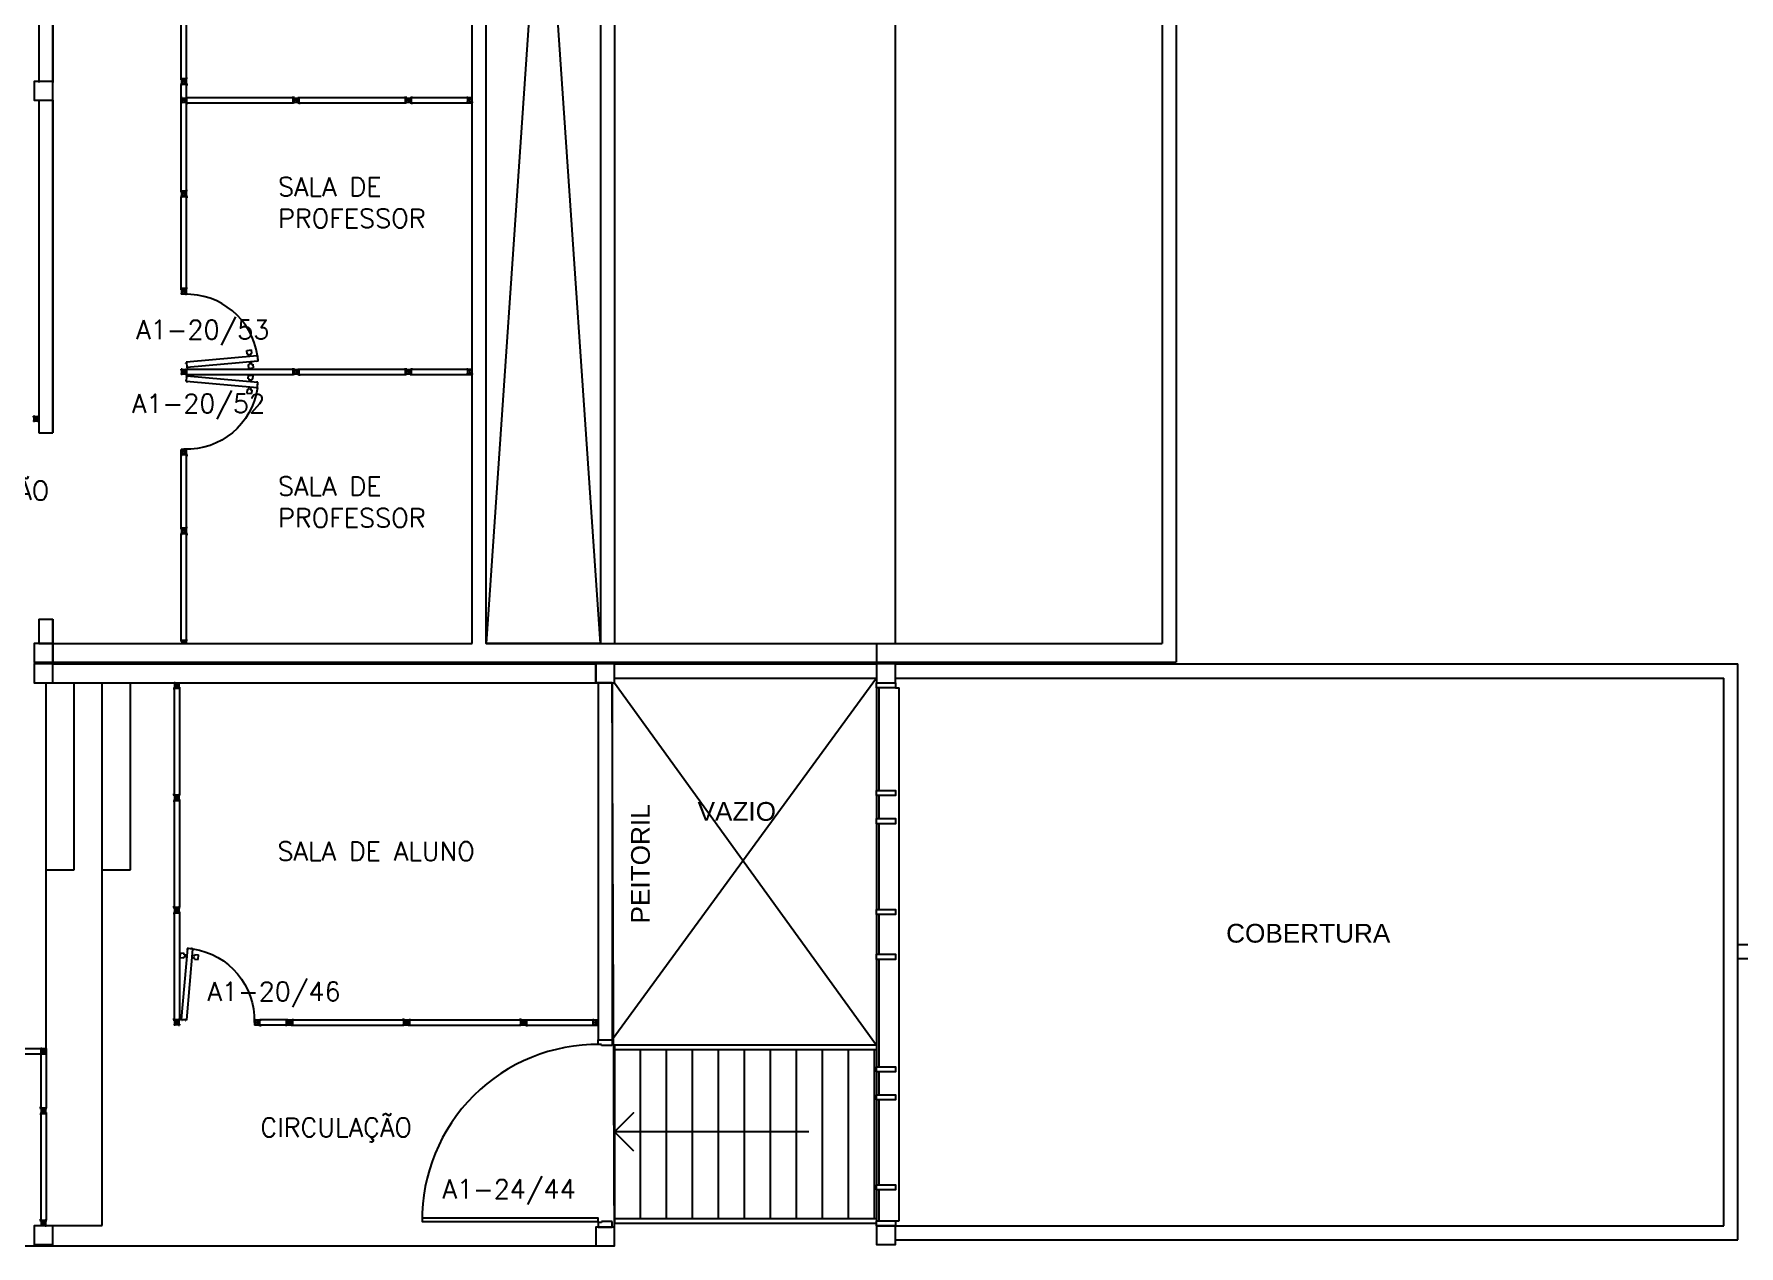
# Model space of a CAD drawing. Header units: millimetres. Extents: x 2280 to 2568, y 1267 to 1403.
# Drawn here: x 2300.03 to 2318.24, y 1309.5 to 1322.44 of the extents above; entities that cross this region are included whole.
import ezdxf

# ---------------------------------------------------------------- set-up
doc = ezdxf.new("R2010")
doc.units = ezdxf.units.MM
for name, color, linetype in [('1', 1, 'Continuous'), ('ALV', 2, 'Continuous'), ('COTAS', 1, 'Continuous'), ('DIV', 2, 'Continuous'), ('ENDEREÇO NOVO', 2, 'Continuous'), ('ESQUADRIAS', 1, 'Continuous'), ('ESTRUT', 2, 'Continuous'), ('MACANETA', 2, 'Continuous'), ('PainelFELTRO', 2, 'Continuous'), ('PISO', 1, 'Continuous'), ('PL-Áreas-Depto', 2, 'Continuous'), ('TEXTO', 2, 'Continuous')]:
    doc.layers.add(name, color=color, linetype=linetype)
doc.styles.get("Standard").update_dxf_attribs({"font": 'arial.ttf'})
doc.styles.add('UNB-100', font='simplex.shx', dxfattribs={"height": 0.2})

# ---------------------------------------------------------------- blocks, each defined once
blk = doc.blocks.new('PLXD')
at = {"color": 2}
for p, q in [((-0.172, 0.786), (-0.161, 0.787)), ((-0.172, 0.786), (-0.171, 0.772)), ((-0.169, 0.772), (-0.171, 0.772)), ((-0.17, 0.784), (-0.114, 0.789)), ((-0.17, 0.784), (-0.103, 0.028)), ((-0.159, 0.792), (-0.161, 0.792)), ((-0.161, 0.792), (-0.161, 0.787)), ((-0.159, 0.792), (-0.159, 0.787)), ((-0.159, 0.787), (-0.126, 0.79)), ((-0.124, 0.795), (-0.126, 0.795)), ((-0.124, 0.795), (-0.124, 0.79)), ((-0.124, 0.79), (-0.112, 0.791)), ((-0.114, 0.789), (-0.046, 0.033)), ((-0.112, 0.791), (-0.11, 0.777)), ((-0.105, 0.026), (-0.106, 0.04)), ((-0.104, 0.04), (-0.106, 0.04)), ((-0.105, 0.026), (-0.093, 0.027)), ((-0.103, 0.028), (-0.046, 0.033)), ((-0.092, 0.022), (-0.093, 0.027)), ((-0.09, 0.022), (-0.092, 0.022)), ((-0.091, 0.027), (-0.058, 0.03)), ((-0.09, 0.022), (-0.091, 0.027)), ((-0.057, 0.025), (-0.058, 0.03)), ((-0.055, 0.025), (-0.057, 0.025)), ((-0.056, 0.03), (-0.044, 0.031)), ((-0.055, 0.025), (-0.056, 0.03)), ((-0.045, 0.045), (-0.047, 0.045)), ((-0.044, 0.031), (-0.045, 0.045)), ((-0.008, 0), (0.006, 0)), ((0, 0.007), (0, -0.006))]:
    blk.add_line(p, q, dxfattribs=at)
for p, q in [((-0.126, 0.795), (-0.126, 0.79)), ((-0.11, 0.777), (-0.112, 0.777))]:
    blk.add_line(p, q)
at = {"color": 1}
for p, q in [((-0.08, 0.737), (-0.041, 0.74)), ((-0.079, 0.722), (-0.08, 0.737)), ((-0.036, 0.691), (-0.041, 0.74)), ((-0.194, 0.727), (-0.233, 0.723)), ((-0.229, 0.673), (-0.233, 0.723)), ((-0.189, 0.677), (-0.229, 0.673)), ((-0.192, 0.712), (-0.194, 0.727)), ((-0.164, 0.714), (-0.192, 0.712)), ((-0.162, 0.694), (-0.19, 0.692)), ((-0.189, 0.677), (-0.19, 0.692)), ((-0.107, 0.719), (-0.079, 0.722)), ((-0.106, 0.7), (-0.077, 0.702)), ((-0.076, 0.687), (-0.077, 0.702)), ((-0.076, 0.687), (-0.036, 0.691))]:
    blk.add_line(p, q, dxfattribs=at)
blk.add_arc((-0.064, 0.029), 0.764, 98.125, 182.1419, dxfattribs=at)
blk = doc.blocks.new('DIV125')
for p, q in [((0, -0.011), (0, 0.011)), ((0.024, 0.018), (0.028, 0.018)), ((0.024, 0.018), (0.024, 0.016)), ((0.024, 0.016), (0.028, 0.016)), ((0.028, 0.03), (0.043, 0.03)), ((0.028, 0.018), (0.028, 0.03)), ((0.028, -0.017), (0.028, 0.016)), ((0.03, 0.028), (1.219, 0.028)), ((0.03, -0.029), (0.03, 0.028)), ((0.043, 0.03), (0.043, 0.028)), ((1.221, 0.03), (1.207, 0.03)), ((1.207, 0.03), (1.207, 0.028)), ((1.219, -0.029), (1.219, 0.028)), ((1.221, 0.018), (1.221, 0.03)), ((1.226, 0.018), (1.221, 0.018)), ((1.221, -0.017), (1.221, 0.016)), ((1.226, 0.016), (1.221, 0.016)), ((1.226, 0.018), (1.226, 0.016)), ((1.25, -0.011), (1.25, 0.011)), ((0.01, 0), (-0.012, 0)), ((0.024, -0.017), (0.028, -0.017)), ((0.024, -0.017), (0.024, -0.019)), ((0.024, -0.019), (0.028, -0.019)), ((0.028, -0.031), (0.028, -0.019)), ((0.028, -0.031), (0.043, -0.031)), ((0.03, -0.029), (1.219, -0.029)), ((0.043, -0.029), (0.043, -0.031)), ((1.207, -0.029), (1.207, -0.031)), ((1.221, -0.031), (1.207, -0.031)), ((1.226, -0.017), (1.221, -0.017)), ((1.221, -0.031), (1.221, -0.019)), ((1.226, -0.019), (1.221, -0.019)), ((1.226, -0.017), (1.226, -0.019)), ((1.24, 0), (1.262, 0))]:
    blk.add_line(p, q)
blk = doc.blocks.new('MTDIV')
for p, q in [((-0.0285, 0.0185), (-0.0285, 0.0285)), ((-0.0185, 0.0285), (-0.0285, 0.0285)), ((-0.0265, 0.0185), (-0.0285, 0.0185)), ((-0.0265, 0.0235), (-0.0265, 0.0265)), ((-0.0265, 0.0265), (-0.0185, 0.0265)), ((-0.0265, 0.0235), (0.0265, 0.0235)), ((-0.0215, 0.0235), (-0.0265, 0.0235)), ((-0.0265, 0.0185), (-0.0265, 0.0215)), ((-0.0265, 0.0215), (-0.0235, 0.0215)), ((-0.0235, 0.0215), (-0.0235, -0.0215)), ((-0.0215, 0.0235), (-0.0215, 0.0215)), ((-0.0215, 0.0215), (0.0215, 0.0215)), ((-0.0215, 0.0195), (0.0195, 0.0195)), ((-0.0215, 0.0195), (-0.0215, -0.0195)), ((-0.0185, 0.0265), (-0.0185, 0.0285)), ((-0.0049, 0), (0.0049, 0)), ((0, -0.0049), (0, 0.0049)), ((0.0115, 0.0095), (0.0115, 0.0075)), ((0.0195, 0.0095), (0.0115, 0.0095)), ((0.0215, 0.0075), (0.0115, 0.0075)), ((0.0135, 0.0075), (0.0135, 0.0055)), ((0.0215, 0.0055), (0.0135, 0.0055)), ((0.0185, 0.0265), (0.0185, 0.0285)), ((0.0185, 0.0285), (0.0285, 0.0285)), ((0.0185, 0.0265), (0.0265, 0.0265)), ((0.0195, 0.0195), (0.0195, 0.0095)), ((0.0215, 0.0235), (0.0215, 0.0075)), ((0.0215, 0.0235), (0.0265, 0.0235)), ((0.0215, 0.0055), (0.0215, -0.0055)), ((0.0235, 0.0215), (0.0235, -0.0215)), ((0.0265, 0.0215), (0.0235, 0.0215)), ((0.0265, 0.0235), (0.0265, 0.0265)), ((0.0265, 0.0185), (0.0265, 0.0215)), ((0.0265, 0.0185), (0.0285, 0.0185)), ((0.0285, 0.0185), (0.0285, 0.0285)), ((-0.0285, -0.0185), (-0.0285, -0.0285)), ((-0.0285, -0.0185), (-0.0265, -0.0185)), ((-0.0185, -0.0285), (-0.0285, -0.0285)), ((-0.0265, -0.0185), (-0.0265, -0.0215)), ((-0.0265, -0.0215), (-0.0235, -0.0215)), ((0.0265, -0.0235), (-0.0265, -0.0235)), ((-0.0265, -0.0235), (-0.0265, -0.0265)), ((-0.0215, -0.0235), (-0.0265, -0.0235)), ((-0.0185, -0.0265), (-0.0265, -0.0265)), ((-0.0215, -0.0195), (0.0195, -0.0195)), ((-0.0215, -0.0215), (0.0215, -0.0215)), ((-0.0215, -0.0215), (-0.0215, -0.0235)), ((-0.0185, -0.0265), (-0.0185, -0.0285)), ((0.0115, -0.0075), (0.0115, -0.0095)), ((0.0215, -0.0075), (0.0115, -0.0075)), ((0.0195, -0.0095), (0.0115, -0.0095)), ((0.0135, -0.0055), (0.0135, -0.0075)), ((0.0215, -0.0055), (0.0135, -0.0055)), ((0.0185, -0.0265), (0.0185, -0.0285)), ((0.0265, -0.0265), (0.0185, -0.0265)), ((0.0185, -0.0285), (0.0285, -0.0285)), ((0.0195, -0.0095), (0.0195, -0.0195)), ((0.0215, -0.0075), (0.0215, -0.0235)), ((0.0215, -0.0235), (0.0265, -0.0235)), ((0.0265, -0.0215), (0.0235, -0.0215)), ((0.0265, -0.0185), (0.0265, -0.0215)), ((0.0285, -0.0185), (0.0265, -0.0185)), ((0.0265, -0.0235), (0.0265, -0.0265)), ((0.0285, -0.0185), (0.0285, -0.0285))]:
    blk.add_line(p, q)
blk = doc.blocks.new('DIV12')
for p, q in [((-0.005, 0), (0.005, 0)), ((0, -0.005), (0, 0.005)), ((0.024, 0.018), (0.028, 0.018)), ((0.024, 0.018), (0.024, 0.016)), ((0.024, 0.016), (0.028, 0.016)), ((0.028, 0.03), (0.043, 0.03)), ((0.028, 0.018), (0.028, 0.03)), ((0.028, -0.017), (0.028, 0.016)), ((0.03, 0.028), (1.169, 0.028)), ((0.03, -0.029), (0.03, 0.028)), ((0.043, 0.03), (0.043, 0.028)), ((1.157, 0.03), (1.157, 0.028)), ((1.171, 0.03), (1.157, 0.03)), ((1.169, -0.029), (1.169, 0.028)), ((1.171, 0.018), (1.171, 0.03)), ((1.176, 0.018), (1.171, 0.018)), ((1.176, 0.016), (1.171, 0.016)), ((1.171, -0.017), (1.171, 0.016)), ((1.176, 0.018), (1.176, 0.016)), ((1.195, 0), (1.205, 0)), ((1.2, -0.005), (1.2, 0.005)), ((0.024, -0.017), (0.028, -0.017)), ((0.024, -0.017), (0.024, -0.019)), ((0.024, -0.019), (0.028, -0.019)), ((0.028, -0.031), (0.028, -0.019)), ((0.028, -0.031), (0.043, -0.031)), ((0.03, -0.029), (1.169, -0.029)), ((0.043, -0.029), (0.043, -0.031)), ((1.157, -0.029), (1.157, -0.031)), ((1.171, -0.031), (1.157, -0.031)), ((1.176, -0.017), (1.171, -0.017)), ((1.176, -0.019), (1.171, -0.019)), ((1.171, -0.031), (1.171, -0.019)), ((1.176, -0.017), (1.176, -0.019))]:
    blk.add_line(p, q)

msp = doc.modelspace()

# ---------------------------------------------------------------- linework, layer by layer
at = {"color": 1}
for p, q in [((2306.081, 1315.938), (2304.862, 1333.738)), ((2306.081, 1333.738), (2304.862, 1315.938))]:
    msp.add_line(p, q, dxfattribs=at)
at = {"color": 2}
for p, q in [((2306.057, 1311.704), (2306.207, 1311.704)), ((2306.057, 1311.654), (2306.057, 1311.704)), ((2306.207, 1311.704), (2306.207, 1311.644)), ((2306.092, 1311.654), (2306.057, 1311.654)), ((2306.092, 1311.644), (2306.092, 1311.654)), ((2306.207, 1311.644), (2306.092, 1311.644)), ((2306.057, 1309.754), (2306.057, 1309.704)), ((2306.092, 1309.754), (2306.057, 1309.754)), ((2306.057, 1309.704), (2306.207, 1309.704)), ((2306.092, 1309.764), (2306.092, 1309.754)), ((2306.207, 1309.764), (2306.092, 1309.764)), ((2306.207, 1309.704), (2306.207, 1309.764))]:
    msp.add_line(p, q, dxfattribs=at)
at = {"layer": '1'}
msp.add_lwpolyline([(2308.309, 1310.723), (2306.232, 1310.723), (2306.434, 1310.926), (2306.232, 1310.723), (2306.434, 1310.521)], dxfattribs=at)
at = {"layer": 'ALV'}
for p, q in [((2306.231, 1333.938), (2306.231, 1315.938)), ((2309.232, 1315.938), (2309.232, 1333.938)), ((2312.082, 1333.938), (2312.082, 1315.938)), ((2312.232, 1333.938), (2312.232, 1315.738)), ((2306.081, 1333.738), (2306.081, 1315.938)), ((2300.082, 1327.738), (2300.082, 1321.929)), ((2300.232, 1327.738), (2300.232, 1321.929)), ((2300.082, 1321.738), (2300.082, 1318.188)), ((2300.232, 1321.738), (2300.232, 1318.188)), ((2300.082, 1316.198), (2300.082, 1315.938)), ((2300.232, 1316.198), (2300.232, 1315.938)), ((2300.032, 1315.938), (2300.032, 1315.738)), ((2300.232, 1315.938), (2304.712, 1315.938)), ((2300.232, 1315.938), (2300.232, 1315.738)), ((2304.862, 1315.938), (2312.082, 1315.938)), ((2309.032, 1315.938), (2309.032, 1315.738)), ((2300.232, 1315.738), (2312.232, 1315.738)), ((2300.232, 1315.718), (2306.032, 1315.718)), ((2306.232, 1315.718), (2309.032, 1315.718)), ((2309.232, 1315.718), (2318.232, 1315.718)), ((2318.232, 1309.568), (2318.232, 1315.718)), ((2300.232, 1315.518), (2306.032, 1315.518)), ((2306.207, 1315.518), (2306.207, 1311.704)), ((2306.232, 1315.568), (2309.032, 1315.568)), ((2309.232, 1315.568), (2318.082, 1315.568)), ((2318.082, 1309.718), (2318.082, 1315.568)), ((2321.802, 1312.718), (2318.229, 1312.718)), ((2321.802, 1312.568), (2318.229, 1312.568)), ((2306.232, 1309.718), (2306.232, 1309.718)), ((2309.032, 1309.718), (2318.082, 1309.718)), ((2309.032, 1309.718), (2309.032, 1309.568)), ((2309.232, 1309.568), (2318.232, 1309.568))]:
    msp.add_line(p, q, dxfattribs=at)
at = {"layer": 'ALV', "color": 2}
for p, q in [((2306.057, 1315.518), (2306.057, 1311.704)), ((2306.057, 1311.704), (2306.207, 1311.704))]:
    msp.add_line(p, q, dxfattribs=at)
at = {"layer": 'COTAS'}
for p, q in [((2309.032, 1315.568), (2306.207, 1311.704)), ((2306.232, 1315.518), (2309.032, 1311.648))]:
    msp.add_line(p, q, dxfattribs=at)
at = {"layer": 'DIV'}
for p, q in [((2304.027, 1321.738), (2304.037, 1321.738)), ((2304.032, 1321.733), (2304.032, 1321.744)), ((2304.056, 1321.757), (2304.061, 1321.757)), ((2304.056, 1321.757), (2304.056, 1321.755)), ((2304.056, 1321.755), (2304.061, 1321.755)), ((2304.056, 1321.722), (2304.061, 1321.722)), ((2304.056, 1321.722), (2304.056, 1321.72)), ((2304.056, 1321.72), (2304.061, 1321.72)), ((2304.061, 1321.769), (2304.075, 1321.769)), ((2304.061, 1321.757), (2304.061, 1321.769)), ((2304.061, 1321.722), (2304.061, 1321.755)), ((2304.061, 1321.708), (2304.061, 1321.72)), ((2304.061, 1321.708), (2304.075, 1321.708)), ((2304.063, 1321.767), (2304.712, 1321.767)), ((2304.063, 1321.71), (2304.063, 1321.767)), ((2304.063, 1321.71), (2304.712, 1321.71)), ((2304.075, 1321.769), (2304.075, 1321.767)), ((2304.075, 1321.71), (2304.075, 1321.708)), ((2301.602, 1320.71), (2301.602, 1320.696)), ((2301.614, 1320.71), (2301.602, 1320.71)), ((2301.614, 1320.71), (2301.602, 1320.71)), ((2301.602, 1320.71), (2301.602, 1320.696)), ((2301.602, 1320.696), (2301.604, 1320.696)), ((2301.602, 1320.696), (2301.604, 1320.696)), ((2301.604, 1319.726), (2301.604, 1320.708)), ((2301.661, 1320.708), (2301.604, 1320.708)), ((2301.661, 1320.708), (2301.604, 1320.708)), ((2301.614, 1320.715), (2301.614, 1320.71)), ((2301.614, 1320.715), (2301.616, 1320.715)), ((2301.614, 1320.715), (2301.616, 1320.715)), ((2301.614, 1320.715), (2301.614, 1320.71)), ((2301.616, 1320.715), (2301.616, 1320.71)), ((2301.616, 1320.715), (2301.616, 1320.71)), ((2301.649, 1320.71), (2301.616, 1320.71)), ((2301.649, 1320.71), (2301.616, 1320.71)), ((2301.637, 1320.738), (2301.627, 1320.738)), ((2301.637, 1320.738), (2301.627, 1320.738)), ((2301.632, 1320.733), (2301.632, 1320.744)), ((2301.632, 1320.733), (2301.632, 1320.744)), ((2301.649, 1320.715), (2301.649, 1320.71)), ((2301.649, 1320.715), (2301.651, 1320.715)), ((2301.649, 1320.715), (2301.651, 1320.715)), ((2301.649, 1320.715), (2301.649, 1320.71)), ((2301.651, 1320.715), (2301.651, 1320.71)), ((2301.651, 1320.715), (2301.651, 1320.71)), ((2301.663, 1320.71), (2301.651, 1320.71)), ((2301.663, 1320.71), (2301.651, 1320.71)), ((2301.661, 1319.726), (2301.661, 1320.708)), ((2301.661, 1320.696), (2301.663, 1320.696)), ((2301.661, 1320.696), (2301.663, 1320.696)), ((2301.663, 1320.71), (2301.663, 1320.696)), ((2301.663, 1320.71), (2301.663, 1320.696)), ((2301.602, 1319.739), (2301.604, 1319.739)), ((2301.602, 1319.724), (2301.602, 1319.739)), ((2301.614, 1319.724), (2301.602, 1319.724)), ((2301.661, 1319.726), (2301.604, 1319.726)), ((2301.614, 1319.719), (2301.614, 1319.724)), ((2301.614, 1319.719), (2301.616, 1319.719)), ((2301.616, 1319.719), (2301.616, 1319.724)), ((2301.649, 1319.724), (2301.616, 1319.724)), ((2301.637, 1319.696), (2301.627, 1319.696)), ((2301.632, 1319.691), (2301.632, 1319.701)), ((2301.632, 1319.691), (2301.632, 1319.701)), ((2301.649, 1319.719), (2301.649, 1319.724)), ((2301.649, 1319.719), (2301.651, 1319.719)), ((2301.651, 1319.719), (2301.651, 1319.724)), ((2301.663, 1319.724), (2301.651, 1319.724)), ((2301.661, 1319.739), (2301.663, 1319.739)), ((2301.663, 1319.724), (2301.663, 1319.739)), ((2304.027, 1318.838), (2304.037, 1318.838)), ((2304.032, 1318.833), (2304.032, 1318.844)), ((2304.056, 1318.857), (2304.061, 1318.857)), ((2304.056, 1318.857), (2304.056, 1318.855)), ((2304.056, 1318.855), (2304.061, 1318.855)), ((2304.056, 1318.822), (2304.061, 1318.822)), ((2304.056, 1318.822), (2304.056, 1318.82)), ((2304.056, 1318.82), (2304.061, 1318.82)), ((2304.061, 1318.869), (2304.075, 1318.869)), ((2304.061, 1318.857), (2304.061, 1318.869)), ((2304.061, 1318.822), (2304.061, 1318.855)), ((2304.061, 1318.808), (2304.061, 1318.82)), ((2304.061, 1318.808), (2304.075, 1318.808)), ((2304.063, 1318.867), (2304.712, 1318.867)), ((2304.063, 1318.81), (2304.063, 1318.867)), ((2304.063, 1318.81), (2304.712, 1318.81)), ((2304.075, 1318.869), (2304.075, 1318.867)), ((2304.075, 1318.81), (2304.075, 1318.808)), ((2300.049, 1318.336), (2300.059, 1318.336)), ((2300.054, 1318.331), (2300.054, 1318.342)), ((2301.614, 1317.953), (2301.602, 1317.953)), ((2301.602, 1317.953), (2301.602, 1317.938)), ((2301.602, 1317.938), (2301.604, 1317.938)), ((2301.604, 1317.169), (2301.604, 1318.01)), ((2301.661, 1317.951), (2301.604, 1317.951)), ((2301.614, 1317.958), (2301.616, 1317.958)), ((2301.614, 1317.958), (2301.614, 1317.953)), ((2301.616, 1317.958), (2301.616, 1317.953)), ((2301.649, 1317.953), (2301.616, 1317.953)), ((2301.637, 1317.981), (2301.627, 1317.981)), ((2301.637, 1317.981), (2301.627, 1317.981)), ((2301.632, 1317.976), (2301.632, 1317.986)), ((2301.632, 1317.976), (2301.632, 1317.986)), ((2301.649, 1317.958), (2301.651, 1317.958)), ((2301.649, 1317.958), (2301.649, 1317.953)), ((2301.651, 1317.958), (2301.651, 1317.953)), ((2301.663, 1317.953), (2301.651, 1317.953)), ((2301.661, 1317.169), (2301.661, 1318.01)), ((2301.661, 1317.938), (2301.663, 1317.938)), ((2301.663, 1317.953), (2301.663, 1317.938)), ((2301.602, 1317.181), (2301.604, 1317.181)), ((2301.602, 1317.167), (2301.602, 1317.181)), ((2301.614, 1317.167), (2301.602, 1317.167)), ((2301.661, 1317.169), (2301.604, 1317.169)), ((2301.614, 1317.162), (2301.614, 1317.167)), ((2301.614, 1317.162), (2301.616, 1317.162)), ((2301.616, 1317.162), (2301.616, 1317.167)), ((2301.649, 1317.167), (2301.616, 1317.167)), ((2301.637, 1317.138), (2301.627, 1317.138)), ((2301.632, 1317.133), (2301.632, 1317.144)), ((2301.649, 1317.162), (2301.649, 1317.167)), ((2301.649, 1317.162), (2301.651, 1317.162)), ((2301.651, 1317.162), (2301.651, 1317.167)), ((2301.663, 1317.167), (2301.651, 1317.167)), ((2301.661, 1317.181), (2301.663, 1317.181)), ((2301.663, 1317.167), (2301.663, 1317.181)), ((2301.604, 1315.957), (2301.604, 1315.967)), ((2301.614, 1315.967), (2301.604, 1315.967)), ((2301.606, 1315.957), (2301.604, 1315.957)), ((2301.606, 1315.962), (2301.606, 1315.965)), ((2301.606, 1315.965), (2301.614, 1315.965)), ((2301.606, 1315.962), (2301.659, 1315.962)), ((2301.611, 1315.962), (2301.606, 1315.962)), ((2301.606, 1315.957), (2301.606, 1315.96)), ((2301.606, 1315.96), (2301.609, 1315.96)), ((2301.609, 1315.96), (2301.609, 1315.938)), ((2301.611, 1315.962), (2301.611, 1315.96)), ((2301.611, 1315.96), (2301.654, 1315.96)), ((2301.611, 1315.958), (2301.652, 1315.958)), ((2301.611, 1315.958), (2301.611, 1315.938)), ((2301.614, 1315.965), (2301.614, 1315.967)), ((2301.637, 1315.938), (2301.627, 1315.938)), ((2301.627, 1315.938), (2301.637, 1315.938)), ((2301.632, 1315.933), (2301.632, 1315.944)), ((2301.632, 1315.933), (2301.632, 1315.943)), ((2301.644, 1315.948), (2301.644, 1315.946)), ((2301.652, 1315.948), (2301.644, 1315.948)), ((2301.654, 1315.946), (2301.644, 1315.946)), ((2301.646, 1315.946), (2301.646, 1315.944)), ((2301.654, 1315.944), (2301.646, 1315.944)), ((2301.651, 1315.965), (2301.651, 1315.967)), ((2301.651, 1315.967), (2301.661, 1315.967)), ((2301.651, 1315.965), (2301.659, 1315.965)), ((2301.652, 1315.958), (2301.652, 1315.948)), ((2301.654, 1315.962), (2301.654, 1315.946)), ((2301.654, 1315.962), (2301.659, 1315.962)), ((2301.654, 1315.944), (2301.654, 1315.938)), ((2301.656, 1315.96), (2301.656, 1315.938)), ((2301.659, 1315.96), (2301.656, 1315.96)), ((2301.659, 1315.962), (2301.659, 1315.965)), ((2301.659, 1315.957), (2301.659, 1315.96)), ((2301.659, 1315.957), (2301.661, 1315.957)), ((2301.661, 1315.957), (2301.661, 1315.967)), ((2302.42, 1311.89), (2302.409, 1311.89)), ((2302.415, 1311.885), (2302.415, 1311.895)), ((2302.438, 1311.908), (2302.438, 1311.906)), ((2302.438, 1311.908), (2302.443, 1311.908)), ((2302.438, 1311.906), (2302.443, 1311.906)), ((2302.438, 1311.873), (2302.438, 1311.871)), ((2302.438, 1311.873), (2302.443, 1311.873)), ((2302.438, 1311.871), (2302.443, 1311.871)), ((2302.443, 1311.908), (2302.443, 1311.92)), ((2302.443, 1311.92), (2302.457, 1311.92)), ((2302.443, 1311.873), (2302.443, 1311.906)), ((2302.443, 1311.859), (2302.443, 1311.871)), ((2302.443, 1311.859), (2302.457, 1311.859)), ((2302.445, 1311.861), (2302.445, 1311.918)), ((2302.73, 1311.918), (2302.445, 1311.918)), ((2302.73, 1311.861), (2302.445, 1311.861)), ((2302.457, 1311.92), (2302.457, 1311.918)), ((2302.457, 1311.861), (2302.457, 1311.859)), ((2302.732, 1311.92), (2302.718, 1311.92)), ((2302.718, 1311.92), (2302.718, 1311.918)), ((2302.718, 1311.861), (2302.718, 1311.859)), ((2302.732, 1311.859), (2302.718, 1311.859)), ((2302.73, 1311.861), (2302.73, 1311.918)), ((2302.732, 1311.908), (2302.732, 1311.92)), ((2302.737, 1311.908), (2302.732, 1311.908)), ((2302.732, 1311.873), (2302.732, 1311.906)), ((2302.737, 1311.906), (2302.732, 1311.906)), ((2302.737, 1311.873), (2302.732, 1311.873)), ((2302.732, 1311.859), (2302.732, 1311.871)), ((2302.737, 1311.871), (2302.732, 1311.871)), ((2302.737, 1311.908), (2302.737, 1311.906)), ((2302.737, 1311.873), (2302.737, 1311.871)), ((2302.766, 1311.89), (2302.756, 1311.89)), ((2302.761, 1311.885), (2302.761, 1311.895)), ((2303.982, 1311.92), (2303.968, 1311.92)), ((2303.968, 1311.92), (2303.968, 1311.918)), ((2303.968, 1311.861), (2303.968, 1311.859)), ((2303.982, 1311.859), (2303.968, 1311.859)), ((2303.98, 1311.861), (2303.98, 1311.918)), ((2303.982, 1311.908), (2303.982, 1311.92)), ((2303.987, 1311.908), (2303.982, 1311.908)), ((2303.982, 1311.873), (2303.982, 1311.906)), ((2303.987, 1311.906), (2303.982, 1311.906)), ((2303.987, 1311.873), (2303.982, 1311.873)), ((2303.982, 1311.859), (2303.982, 1311.871)), ((2303.987, 1311.871), (2303.982, 1311.871)), ((2303.987, 1311.908), (2303.987, 1311.906)), ((2303.987, 1311.873), (2303.987, 1311.871)), ((2304.016, 1311.89), (2304.006, 1311.89)), ((2304.011, 1311.885), (2304.011, 1311.895)), ((2305.232, 1311.92), (2305.218, 1311.92)), ((2305.218, 1311.92), (2305.218, 1311.918)), ((2305.218, 1311.861), (2305.218, 1311.859)), ((2305.232, 1311.859), (2305.218, 1311.859)), ((2305.23, 1311.861), (2305.23, 1311.918)), ((2305.232, 1311.908), (2305.232, 1311.92)), ((2305.237, 1311.908), (2305.232, 1311.908)), ((2305.232, 1311.873), (2305.232, 1311.906)), ((2305.237, 1311.906), (2305.232, 1311.906)), ((2305.237, 1311.873), (2305.232, 1311.873)), ((2305.232, 1311.859), (2305.232, 1311.871)), ((2305.237, 1311.871), (2305.232, 1311.871)), ((2305.237, 1311.908), (2305.237, 1311.906)), ((2305.237, 1311.873), (2305.237, 1311.871)), ((2305.271, 1311.89), (2305.249, 1311.89)), ((2305.266, 1311.89), (2305.256, 1311.89)), ((2305.261, 1311.901), (2305.261, 1311.879)), ((2305.261, 1311.885), (2305.261, 1311.895)), ((2305.284, 1311.908), (2305.289, 1311.908)), ((2305.284, 1311.906), (2305.284, 1311.908)), ((2305.284, 1311.906), (2305.289, 1311.906)), ((2305.284, 1311.873), (2305.289, 1311.873)), ((2305.284, 1311.871), (2305.284, 1311.873)), ((2305.284, 1311.871), (2305.289, 1311.871)), ((2305.289, 1311.92), (2305.304, 1311.92)), ((2305.289, 1311.92), (2305.289, 1311.908)), ((2305.289, 1311.906), (2305.289, 1311.873)), ((2305.289, 1311.871), (2305.289, 1311.859)), ((2305.289, 1311.859), (2305.304, 1311.859)), ((2305.291, 1311.918), (2306.057, 1311.918)), ((2305.291, 1311.918), (2305.291, 1311.861)), ((2305.291, 1311.861), (2306.057, 1311.861)), ((2305.304, 1311.918), (2305.304, 1311.92)), ((2305.304, 1311.859), (2305.304, 1311.861)), ((2306.034, 1311.89), (2306.024, 1311.89)), ((2306.029, 1311.885), (2306.029, 1311.895)), ((2299.721, 1311.613), (2300.161, 1311.613)), ((2299.721, 1311.556), (2300.161, 1311.556)), ((2300.104, 1311.613), (2300.104, 1310.977)), ((2300.161, 1311.613), (2300.161, 1310.977)), ((2300.104, 1310.99), (2300.102, 1310.99)), ((2300.102, 1310.975), (2300.102, 1310.99)), ((2300.102, 1310.975), (2300.114, 1310.975)), ((2300.104, 1310.977), (2300.161, 1310.977)), ((2300.114, 1310.97), (2300.114, 1310.975)), ((2300.116, 1310.97), (2300.114, 1310.97)), ((2300.116, 1310.975), (2300.149, 1310.975)), ((2300.116, 1310.97), (2300.116, 1310.975)), ((2300.127, 1310.947), (2300.137, 1310.947)), ((2300.132, 1310.952), (2300.132, 1310.942)), ((2300.149, 1310.97), (2300.149, 1310.975)), ((2300.151, 1310.97), (2300.149, 1310.97)), ((2300.151, 1310.975), (2300.163, 1310.975)), ((2300.151, 1310.97), (2300.151, 1310.975)), ((2300.163, 1310.99), (2300.161, 1310.99)), ((2300.163, 1310.975), (2300.163, 1310.99))]:
    msp.add_line(p, q, dxfattribs=at)
at = {"layer": 'ESQUADRIAS'}
for p, q in [((2309.032, 1315.463), (2309.032, 1314.368)), ((2309.057, 1315.463), (2309.057, 1314.368)), ((2309.232, 1315.463), (2309.272, 1315.463)), ((2309.272, 1309.773), (2309.272, 1315.463)), ((2309.032, 1314.313), (2309.032, 1314.068)), ((2309.057, 1314.313), (2309.057, 1314.068)), ((2309.032, 1314.013), (2309.032, 1313.098)), ((2309.057, 1314.013), (2309.057, 1313.098)), ((2309.032, 1313.043), (2309.032, 1312.618)), ((2309.057, 1313.043), (2309.057, 1312.618)), ((2309.032, 1312.563), (2309.032, 1311.418)), ((2309.057, 1312.563), (2309.057, 1311.418)), ((2309.032, 1311.363), (2309.032, 1311.118)), ((2309.057, 1311.363), (2309.057, 1311.118)), ((2309.032, 1311.063), (2309.032, 1310.158)), ((2309.057, 1311.063), (2309.057, 1310.158)), ((2309.032, 1310.103), (2309.032, 1309.773)), ((2309.057, 1310.103), (2309.057, 1309.773)), ((2309.232, 1309.773), (2309.272, 1309.773)), ((2309.232, 1309.773), (2309.232, 1309.773))]:
    msp.add_line(p, q, dxfattribs=at)
for points in [[(2309.032, 1315.518), (2309.232, 1315.518), (2309.232, 1315.463), (2309.032, 1315.463)], [(2309.032, 1314.368), (2309.232, 1314.368), (2309.232, 1314.313), (2309.032, 1314.313)], [(2309.032, 1314.068), (2309.232, 1314.068), (2309.232, 1314.013), (2309.032, 1314.013)], [(2309.032, 1313.098), (2309.232, 1313.098), (2309.232, 1313.043), (2309.032, 1313.043)], [(2309.032, 1312.618), (2309.232, 1312.618), (2309.232, 1312.563), (2309.032, 1312.563)], [(2309.032, 1311.418), (2309.232, 1311.418), (2309.232, 1311.363), (2309.032, 1311.363)], [(2309.032, 1311.118), (2309.232, 1311.118), (2309.232, 1311.063), (2309.032, 1311.063)], [(2309.032, 1310.158), (2309.232, 1310.158), (2309.232, 1310.103), (2309.032, 1310.103)], [(2309.032, 1309.773), (2309.232, 1309.773), (2309.232, 1309.718), (2309.032, 1309.718)]]:
    msp.add_lwpolyline(points, close=True, dxfattribs=at)
at = {"layer": 'ESTRUT'}
for points in [[(2300.232, 1321.938), (2300.032, 1321.938), (2300.032, 1321.738), (2300.232, 1321.738)], [(2300.232, 1321.938), (2300.032, 1321.938), (2300.032, 1321.738), (2300.232, 1321.738)], [(2300.232, 1315.938), (2300.032, 1315.938), (2300.032, 1315.738), (2300.232, 1315.738)], [(2300.232, 1315.718), (2300.032, 1315.718), (2300.032, 1315.518), (2300.232, 1315.518)], [(2306.232, 1315.718), (2306.032, 1315.718), (2306.032, 1315.518), (2306.232, 1315.518)], [(2309.232, 1315.718), (2309.032, 1315.718), (2309.032, 1315.518), (2309.232, 1315.518)], [(2300.232, 1309.718), (2300.032, 1309.718), (2300.032, 1309.518), (2300.232, 1309.518)], [(2306.232, 1309.704), (2306.032, 1309.704), (2306.032, 1309.504), (2306.232, 1309.504)], [(2309.232, 1309.718), (2309.032, 1309.718), (2309.032, 1309.518), (2309.232, 1309.518)]]:
    msp.add_lwpolyline(points, close=True, dxfattribs=at)
at = {"layer": 'MACANETA', "color": 1}
msp.add_lwpolyline([(2306.057, 1309.764), (2306.057, 1309.799), (2304.177, 1309.799), (2304.177, 1309.764)], close=True, dxfattribs=at)
msp.add_arc((2306.05, 1309.782), 1.873, 89.2377, 180.5354, dxfattribs=at)
at = {"layer": 'PainelFELTRO'}
for p, q in [((2300.232, 1318.188), (2300.232, 1333.738)), ((2304.712, 1315.938), (2304.712, 1333.738)), ((2304.862, 1315.938), (2304.862, 1333.738)), ((2301.661, 1319.667), (2301.604, 1319.667)), ((2300.082, 1318.188), (2300.232, 1318.188)), ((2301.661, 1318.01), (2301.604, 1318.01)), ((2300.082, 1316.198), (2300.232, 1316.198)), ((2300.232, 1315.938), (2300.232, 1316.198)), ((2300.082, 1315.938), (2300.232, 1315.938))]:
    msp.add_line(p, q, dxfattribs=at)
msp.add_lwpolyline([(2304.862, 1333.738), (2306.081, 1333.738), (2306.081, 1315.938), (2304.862, 1315.938)], close=True, dxfattribs=at)
at = {"layer": 'PISO'}
for p, q in [((2300.161, 1311.613), (2300.161, 1315.518)), ((2300.461, 1313.521), (2300.461, 1315.518)), ((2300.461, 1313.521), (2300.461, 1315.518)), ((2300.761, 1309.721), (2300.761, 1315.518)), ((2300.761, 1309.723), (2300.761, 1315.518)), ((2301.061, 1313.521), (2301.061, 1315.521)), ((2301.061, 1313.521), (2301.061, 1315.521)), ((2300.161, 1313.521), (2300.461, 1313.521)), ((2300.761, 1313.521), (2301.061, 1313.521)), ((2309.032, 1311.648), (2306.231, 1311.648)), ((2306.231, 1311.648), (2306.232, 1309.798)), ((2309.032, 1311.598), (2306.232, 1311.598)), ((2306.51, 1309.798), (2306.51, 1311.598)), ((2306.787, 1309.798), (2306.787, 1311.598)), ((2307.065, 1309.798), (2307.065, 1311.598)), ((2307.343, 1309.798), (2307.343, 1311.598)), ((2307.621, 1309.798), (2307.621, 1311.598)), ((2307.899, 1309.798), (2307.899, 1311.598)), ((2308.176, 1309.798), (2308.176, 1311.598)), ((2308.454, 1309.798), (2308.454, 1311.598)), ((2308.732, 1309.798), (2308.732, 1311.598)), ((2309.01, 1309.798), (2309.01, 1311.598)), ((2300.161, 1309.721), (2300.761, 1309.721)), ((2306.232, 1309.798), (2309.032, 1309.798)), ((2306.232, 1309.798), (2306.232, 1309.748)), ((2306.232, 1309.748), (2309.032, 1309.748))]:
    msp.add_line(p, q, dxfattribs=at)
at = {"layer": 'PL-Áreas-Depto'}
for points in [[(2300.232, 1318.188), (2300.232, 1333.938)], [(2294.032, 1309.504), (2306.232, 1309.504), (2306.207, 1315.518), (2306.032, 1315.518), (2306.032, 1315.718), (2300.232, 1315.718), (2300.232, 1315.738), (2300.232, 1316.198)]]:
    msp.add_lwpolyline(points, dxfattribs=at)

# ---------------------------------------------------------------- block references
at = {"layer": 'DIV'}
for name, p, rotation in [('DIV12', (2301.632, 1321.938), 90), ('DIV12', (2301.632, 1320.738), 90), ('PLXD', (2301.632, 1318.838), 270), ('DIV12', (2301.632, 1315.938), 90), ('DIV12', (2301.556, 1315.49), 270), ('DIV12', (2301.556, 1314.29), 270), ('DIV12', (2301.556, 1313.09), 270), ('DIV12', (2300.132, 1310.947), 270)]:
    msp.add_blockref(name, p, dxfattribs=dict(at, rotation=rotation))
for name, p in [('MTDIV', (2301.632, 1321.938)), ('MTDIV', (2301.632, 1321.738)), ('DIV12', (2301.632, 1321.738)), ('MTDIV', (2302.832, 1321.738)), ('DIV12', (2302.832, 1321.738)), ('MTDIV', (2304.032, 1321.738)), ('MTDIV', (2304.684, 1321.738)), ('MTDIV', (2301.632, 1320.738)), ('MTDIV', (2301.632, 1319.696)), ('MTDIV', (2301.632, 1318.838)), ('DIV12', (2301.632, 1318.838)), ('MTDIV', (2302.832, 1318.838)), ('DIV12', (2302.832, 1318.838)), ('MTDIV', (2304.032, 1318.838)), ('MTDIV', (2304.684, 1318.838)), ('MTDIV', (2300.054, 1318.336)), ('MTDIV', (2301.632, 1317.981)), ('MTDIV', (2301.632, 1317.138)), ('MTDIV', (2301.556, 1315.49)), ('MTDIV', (2301.556, 1314.29)), ('MTDIV', (2301.556, 1313.09)), ('MTDIV', (2301.556, 1311.89)), ('MTDIV', (2300.132, 1311.585)), ('MTDIV', (2300.132, 1310.947)), ('MTDIV', (2300.132, 1309.747))]:
    msp.add_blockref(name, p, dxfattribs=at)
at = {"layer": 'DIV', "xscale": -1}
for name, p, rotation in [('PLXD', (2301.632, 1318.838), 270), ('MTDIV', (2302.415, 1311.89), 180), ('MTDIV', (2302.761, 1311.89), 180), ('DIV125', (2302.761, 1311.89), 180), ('MTDIV', (2304.011, 1311.89), 180), ('DIV125', (2304.011, 1311.89), 180), ('MTDIV', (2305.261, 1311.89), 180), ('MTDIV', (2306.029, 1311.89), 180)]:
    msp.add_blockref(name, p, dxfattribs=dict(at, rotation=rotation))
msp.add_blockref('PLXD', (2301.556, 1311.89), dxfattribs=at)

# ---------------------------------------------------------------- texts
at = {"layer": 'ALV'}
for s, p in [('VAZIO', (2307.119, 1314.044)), ('COBERTURA', (2312.765, 1312.743))]:
    msp.add_text(s, height=0.2, dxfattribs=at).set_placement(p)
msp.add_text('PEITORIL', height=0.2, rotation=90, dxfattribs=at).set_placement((2306.609, 1312.947))
at = {"layer": 'ENDEREÇO NOVO', "style": 'UNB-100'}
for s, p in [('A1-20/53', (2301.122, 1319.188)), ('A1-20/52', (2301.077, 1318.4)), ('A1-20/46', (2301.883, 1312.122)), ('A1-24/44', (2304.394, 1310.012))]:
    msp.add_text(s, height=0.2, dxfattribs=at).set_placement(p)
at = {"layer": 'TEXTO', "style": 'UNB-100'}
for s, p in [('SALA DE', (2302.637, 1320.714)), ('PROFESSOR', (2302.637, 1320.376)), ('CIRCULAÇÃO', (2298.575, 1317.47)), ('SALA DE', (2302.637, 1317.516)), ('PROFESSOR', (2302.637, 1317.178)), ('SALA DE ALUNO', (2302.631, 1313.619)), ('CIRCULAÇÃO', (2302.449, 1310.669))]:
    msp.add_text(s, height=0.2, dxfattribs=at).set_placement(p)

doc.saveas('drawing.dxf')
